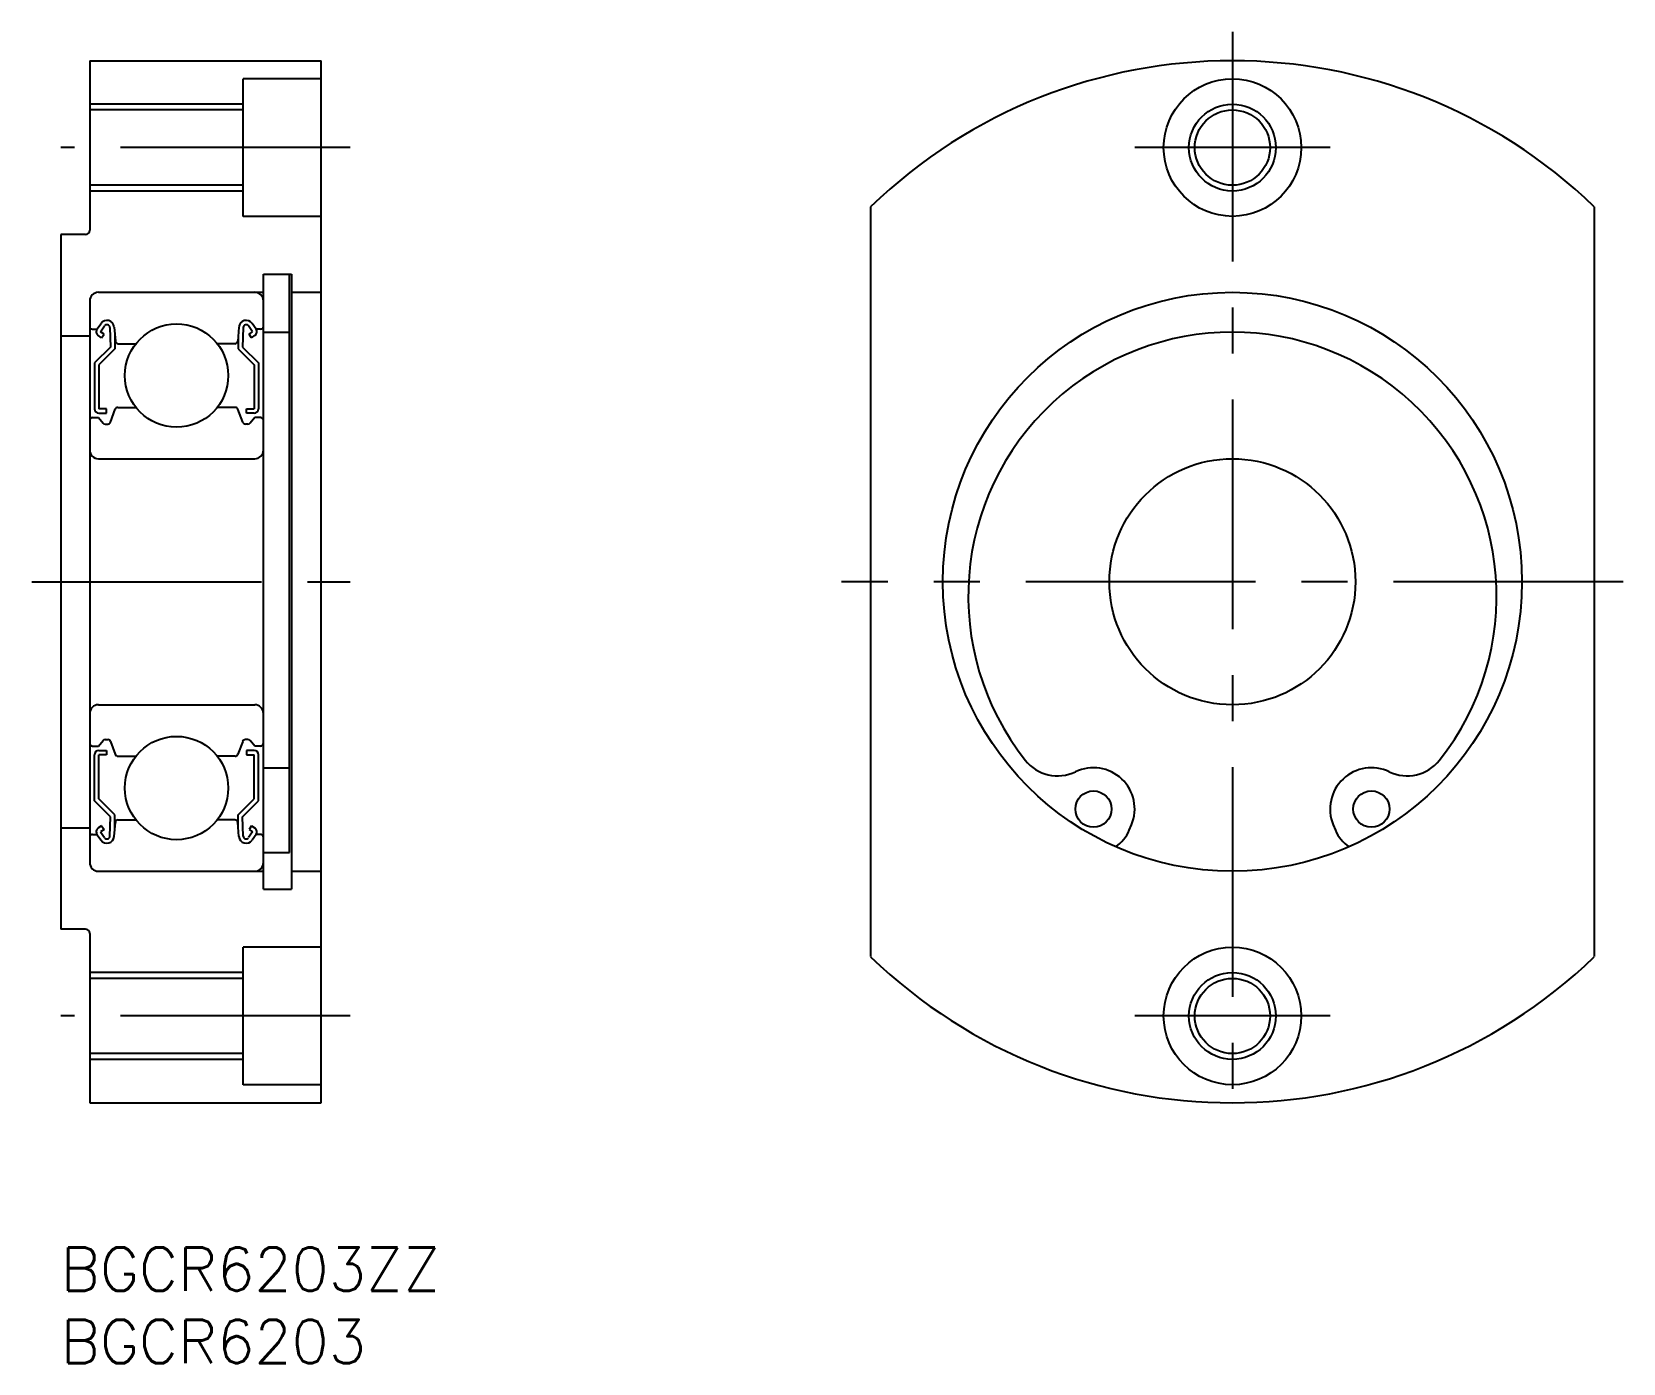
# Model space of a CAD drawing. Extents: x -2 to 108, y -8 to 84.
import ezdxf

# ---------------------------------------------------------------- set-up
doc = ezdxf.new("R2010")
doc.units = 0
doc.header["$LTSCALE"] = 0.5
doc.linetypes.add('CENTER', pattern=[50.8, 31.75, -6.35, 6.35, -6.35])
for name, color, linetype in [('MSM_CENTER', 1, 'CENTER'), ('MSM_CONTINUOUS', 7, 'CONTINUOUS'), ('MSM_NARROW', 5, 'CONTINUOUS'), ('MSM_PART_NUMBER', 7, 'CONTINUOUS')]:
    doc.layers.add(name, color=color, linetype=linetype)
doc.styles.get("Standard").update_dxf_attribs({"font": 'txt.shx', "height": 3, "bigfont": 'bigfont.shx'})

# ---------------------------------------------------------------- blocks, each defined once
blk = doc.blocks.new('*U4')
at = {"layer": 'MSM_PART_NUMBER'}
blk.add_text('BGCR6203ZZ', height=3, dxfattribs=at).set_placement((0, -3))
blk = doc.blocks.new('*U5')
at = {"layer": 'MSM_PART_NUMBER'}
blk.add_text('BGCR6203', height=3, dxfattribs=at).set_placement((0, -8))

msp = doc.modelspace()

# ---------------------------------------------------------------- linework, layer by layer
at = {"layer": 'MSM_CENTER'}
for p, q in [((80.94, 83.99), (80.94, 7.99)), ((20, 75.99), (0, 75.99)), ((87.69, 75.99), (74.19, 75.99)), ((-2, 45.99), (20, 45.99)), ((107.94, 45.99), (53.94, 45.99)), ((20, 15.99), (0, 15.99)), ((87.69, 15.99), (74.19, 15.99))]:
    msp.add_line(p, q, dxfattribs=at)
at = {"layer": 'MSM_CONTINUOUS'}
for p, q in [((2, 81.99), (2, 70.29)), ((2, 81.99), (18, 81.99)), ((18, 9.99), (18, 81.99)), ((12.6, 71.24), (12.6, 80.74)), ((18, 80.74), (12.6, 80.74)), ((12.6, 78.59), (2, 78.59)), ((12.6, 73.39), (2, 73.39)), ((55.94, 71.89), (55.94, 20.09)), ((105.94, 71.89), (105.94, 20.09)), ((18, 71.24), (12.6, 71.24)), ((0, 69.99), (0, 21.99)), ((1.7, 69.99), (0, 69.99)), ((14, 24.74), (14, 67.24)), ((14, 67.24, 1.75), (15.95, 67.24, 1.75)), ((15.8, 27.28, 1.25), (15.8, 67.24, 1.25)), ((15.95, 67.24), (15.95, 24.74)), ((2.6, 65.99), (14, 65.99)), ((15.95, 65.99, 1.75), (18, 65.99, 1.75)), ((2, 65.39), (2, 26.59)), ((2.5, 63.44), (2.78, 63.84)), ((13.5, 63.44), (13.22, 63.84)), ((0, 62.99), (2, 62.99)), ((2.2, 63.44), (2.5, 63.44)), ((2.82, 62.85), (2.57, 63.02)), ((2.75, 63.27), (3.03, 63.67)), ((2.99, 63.09), (2.75, 63.27)), ((2.82, 62.85), (2.99, 63.09)), ((3.39, 63.56), (3.44, 62.21)), ((3.69, 63.59), (3.77, 62.62)), ((3.74, 62.96), (3.74, 62.09)), ((12.31, 63.59), (12.23, 62.62)), ((12.26, 62.96), (12.26, 62.09)), ((12.61, 63.56), (12.56, 62.21)), ((13.25, 63.27), (12.97, 63.67)), ((13.01, 63.09), (13.25, 63.27)), ((13.18, 62.85), (13.01, 63.09)), ((13.18, 62.85), (13.43, 63.02)), ((13.8, 63.44), (13.5, 63.44)), ((14, 63.24, 1.75), (15.8, 63.24, 1.75)), ((3.44, 62.21), (2.34, 61.11)), ((3.74, 62.09), (2.64, 60.99)), ((3.97, 62.44), (5.19, 62.44)), ((12.03, 62.44), (10.81, 62.44)), ((12.26, 62.09), (13.36, 60.99)), ((12.56, 62.21), (13.66, 61.11)), ((2.34, 61.11), (2.34, 57.94)), ((2.64, 60.99), (2.64, 57.94)), ((13.36, 60.99), (13.36, 57.94)), ((13.66, 61.11), (13.66, 57.94)), ((2.2, 57.34), (2.6, 57.34)), ((2.6, 57.34), (2.92, 56.96)), ((3.16, 57.94), (2.64, 57.94)), ((2.64, 57.64), (3.16, 57.64)), ((3.16, 57.64), (3.16, 57.94)), ((3.43, 57.02), (3.76, 57.91)), ((3.95, 58.04), (5.19, 58.04)), ((12.05, 58.04), (10.81, 58.04)), ((12.57, 57.02), (12.24, 57.91)), ((12.84, 57.94), (13.36, 57.94)), ((12.84, 57.64), (12.84, 57.94)), ((13.36, 57.64), (12.84, 57.64)), ((13.4, 57.34), (13.08, 56.96)), ((13.8, 57.34), (13.4, 57.34)), ((3.07, 56.89), (3.25, 56.89)), ((12.93, 56.89), (12.75, 56.89)), ((2.6, 54.49), (13.4, 54.49)), ((2.6, 37.49), (13.4, 37.49)), ((2.2, 34.64), (2.6, 34.64)), ((2.6, 34.64), (2.92, 35.02)), ((2.64, 34.34), (3.16, 34.34)), ((3.07, 35.09), (3.25, 35.09)), ((3.16, 34.34), (3.16, 34.04)), ((3.43, 34.96), (3.76, 34.07)), ((12.57, 34.96), (12.24, 34.07)), ((12.93, 35.09), (12.75, 35.09)), ((13.36, 34.34), (12.84, 34.34)), ((12.84, 34.34), (12.84, 34.04)), ((13.4, 34.64), (13.08, 35.02)), ((13.8, 34.64), (13.4, 34.64)), ((2.34, 30.86), (2.34, 34.04)), ((2.64, 30.99), (2.64, 34.04)), ((3.16, 34.04), (2.64, 34.04)), ((3.95, 33.94), (5.19, 33.94)), ((12.05, 33.94), (10.81, 33.94)), ((12.84, 34.04), (13.36, 34.04)), ((13.36, 30.99), (13.36, 34.04)), ((13.66, 30.86), (13.66, 34.04)), ((14, 33.14, 1.75), (15.8, 33.14, 1.75)), ((3.44, 29.76), (2.34, 30.86)), ((3.74, 29.89), (2.64, 30.99)), ((12.26, 29.89), (13.36, 30.99)), ((12.56, 29.76), (13.66, 30.86)), ((3.39, 28.42), (3.44, 29.76)), ((3.74, 29.02), (3.74, 29.89)), ((12.26, 29.02), (12.26, 29.89)), ((12.61, 28.42), (12.56, 29.76)), ((0, 28.99), (2, 28.99)), ((2.82, 29.13), (2.57, 28.96)), ((2.99, 28.88), (2.75, 28.71)), ((2.75, 28.71), (3.03, 28.31)), ((2.82, 29.13), (2.99, 28.88)), ((3.69, 28.39), (3.77, 29.36)), ((3.97, 29.54), (5.19, 29.54)), ((12.03, 29.54), (10.81, 29.54)), ((12.31, 28.39), (12.23, 29.36)), ((13.25, 28.71), (12.97, 28.31)), ((13.18, 29.13), (13.01, 28.88)), ((13.01, 28.88), (13.25, 28.71)), ((13.18, 29.13), (13.43, 28.96)), ((73.81, 28.83), (73.97, 29.2)), ((87.9, 29.2), (88.06, 28.83)), ((2.2, 28.54), (2.5, 28.54)), ((2.5, 28.54), (2.78, 28.14)), ((13.5, 28.54), (13.22, 28.14)), ((13.8, 28.54), (13.5, 28.54)), ((14, 27.28, 1.75), (15.8, 27.28, 1.75)), ((2.6, 25.99), (14, 25.99)), ((5.5, 25.99), (5.5, 25.99)), ((8, 25.99), (8, 25.99)), ((15.95, 25.99, 1.75), (18, 25.99, 1.75)), ((14, 24.74, 1.75), (15.95, 24.74, 1.75)), ((1.7, 21.99), (0, 21.99)), ((2, 21.69), (2, 9.99)), ((12.6, 11.24), (12.6, 20.74)), ((18, 20.74), (12.6, 20.74)), ((12.6, 18.59), (2, 18.59)), ((12.6, 13.39), (2, 13.39)), ((18, 11.24), (12.6, 11.24)), ((2, 9.99), (18, 9.99))]:
    msp.add_line(p, q, dxfattribs=at)
for centre, radius in [((80.94, 75.99), 4.75), ((80.94, 75.99), 2.6), ((80.94, 45.99), 20), ((8, 60.24), 3.57), ((80.94, 45.99), 8.5), ((8, 31.74), 3.57), ((71.34, 30.29), 1.25), ((90.54, 30.29), 1.25), ((80.94, 15.99), 4.75), ((80.94, 15.99), 2.6)]:
    msp.add_circle(centre, radius, dxfattribs=at)
for centre, radius, start, end in [((80.94, 45.99), 36, 46.017, 133.983), ((1.7, 70.29), 0.3, 270, 0), ((2.6, 65.39), 0.6, 90, 180), ((13.4, 65.39), 0.6, 0, 90), ((3.19, 63.55), 0.5, 5.0652, 144.9367), ((12.81, 63.55), 0.5, 35.0633, 174.9348), ((2.2, 63.64), 0.2, 180, 270), ((2.75, 63.27), 0.3, 144.9367, 235.0393), ((3.19, 63.55), 0.2, 2.1311, 144.9356), ((12.81, 63.55), 0.2, 35.0644, 177.8689), ((13.25, 63.27), 0.3, 304.9607, 35.0633), ((13.8, 63.64), 0.2, 270, 0), ((80.94, 44.99), 18.25, 321.621, 218.379), ((3.97, 62.64), 0.2, 185.0652, 270), ((12.03, 62.64), 0.2, 270, 354.9348), ((2.2, 57.14), 0.2, 90, 180), ((2.64, 57.94), 0.3, 180, 270), ((3.95, 57.84), 0.2, 90, 159.9702), ((12.05, 57.84), 0.2, 20.0298, 90), ((13.36, 57.94), 0.3, 270, 0), ((13.8, 57.14), 0.2, 0, 90), ((3.07, 57.09), 0.2, 219.9992, 270), ((3.25, 57.09), 0.2, 270, 339.9702), ((12.75, 57.09), 0.2, 200.0298, 270), ((12.93, 57.09), 0.2, 270, 320.0008), ((2.6, 55.09), 0.6, 180, 270), ((13.4, 55.09), 0.6, 270, 0), ((2.6, 36.89), 0.6, 90, 180), ((13.4, 36.89), 0.6, 0, 90), ((2.2, 34.84), 0.2, 180, 270), ((2.64, 34.04), 0.3, 90, 180), ((3.07, 34.89), 0.2, 90, 140.0008), ((3.25, 34.89), 0.2, 20.0298, 90), ((12.75, 34.89), 0.2, 90, 159.9702), ((12.93, 34.89), 0.2, 39.9992, 90), ((13.36, 34.04), 0.3, 0, 90), ((13.8, 34.84), 0.2, 270, 0), ((3.95, 34.14), 0.2, 200.0298, 270), ((12.05, 34.14), 0.2, 270, 339.9702), ((68.86, 35.43), 2.85, 218.379, 295.7059), ((71.34, 30.29), 2.85, 337.4615, 115.7059), ((90.54, 30.29), 2.85, 64.2941, 202.5385), ((93.01, 35.43), 2.85, 244.2941, 321.621), ((2.75, 28.71), 0.3, 124.9607, 215.0633), ((3.97, 29.34), 0.2, 90, 174.9348), ((12.03, 29.34), 0.2, 5.0652, 90), ((13.25, 28.71), 0.3, 324.9367, 55.0393), ((71.5, 29.78), 2.5, 303.0556, 337.4615), ((90.37, 29.78), 2.5, 202.5385, 236.9444), ((2.2, 28.34), 0.2, 90, 180), ((3.19, 28.43), 0.5, 215.0633, 354.9348), ((3.19, 28.42), 0.2, 215.0644, 357.8689), ((12.81, 28.43), 0.5, 185.0652, 324.9367), ((12.81, 28.42), 0.2, 182.1311, 324.9356), ((13.8, 28.34), 0.2, 0, 90), ((2.6, 26.59), 0.6, 180, 270), ((13.4, 26.59), 0.6, 270, 0), ((1.7, 21.69), 0.3, 0, 90), ((80.94, 45.99), 36, 226.017, 313.983)]:
    msp.add_arc(centre, radius, start, end, dxfattribs=at)
at = {"layer": 'MSM_NARROW'}
for p, q in [((12.6, 78.99), (2, 78.99)), ((12.6, 72.99), (2, 72.99)), ((12.6, 18.99), (2, 18.99)), ((12.6, 12.99), (2, 12.99))]:
    msp.add_line(p, q, dxfattribs=at)
for centre in [(80.94, 75.99), (80.94, 15.99)]:
    msp.add_circle(centre, 3, dxfattribs=at)

# ---------------------------------------------------------------- block references
at = {"layer": 'MSM_CONTINUOUS'}
for name in ['*U4', '*U5']:
    msp.add_blockref(name, (0, 0), dxfattribs=at)

doc.saveas('drawing.dxf')
